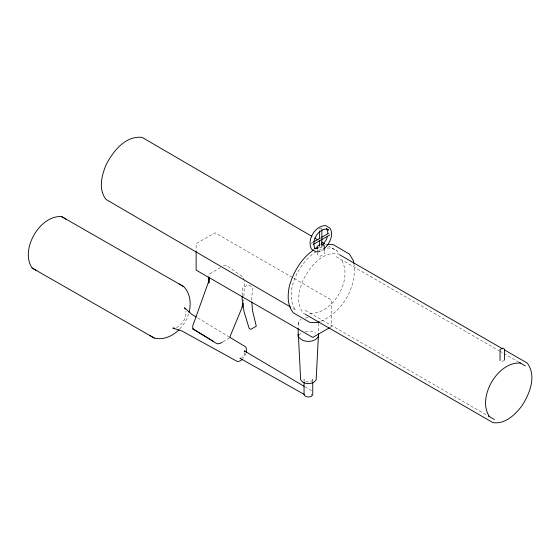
<?xml version="1.0" encoding="UTF-8"?>
<svg xmlns="http://www.w3.org/2000/svg" width="560" height="560" viewBox="0 0 560 560"><rect width="100%" height="100%" fill="white"/><g stroke="black" fill="none" stroke-linecap="round" stroke-linejoin="round"><path stroke-width="0.42" stroke-dasharray="2.8 2.1" d="M298.193 324.506L298.193 322.637L299.194 320.859L301.098 319.354M243.873 296.289L244.517 281.113M242.277 295.498L242.634 288.015L248.192 284.802L253.015 287.588L251.601 297.878L251.825 301.175M243.607 301.217L243.733 299.663M244.776 352.541L244.195 354.97L241.71 357.875M188.545 313.936L186.893 318.675L183.442 324.674L179.641 329.126M246.05 353.339L243.04 358.575M298.753 335.286L301.266 332.654M312.753 379.855C311.115 382.774 305.69 382.774 304.059 379.855M311.059 394.982L311.598 394.051M316.183 251.636C304.178 259.385 296.184 272.111 292.32 285.691C290.647 293.93 290.185 303.247 295.855 310.128L292.089 307.93M321.678 250.628L323.512 249.242M220.584 267.554L208.929 274.281L208.971 276.535M313.061 242.277L311.605 243.117L311.605 243.733M321.846 247.492L321.111 247.912L319.613 247.051M222.999 341.712L229.453 337.981M330.064 327.404L331.569 326.536L331.569 300.083L214.991 232.771L196.133 243.663L196.133 250.488M501.879 361.676L503.86 360.528M318.437 250.502L324.779 247.996M320.852 321.216C342.195 312.354 356.867 287.182 353.969 264.236M176.449 327.6C182.483 324.877 186.578 317.73 185.906 311.143M223.503 265.867L225.869 265.041L227.885 266.35L242.508 276.647L244.146 279.545M305.249 317.968L308.406 317.681M305.319 331.303L309.981 331.016L315.546 332.654M327.166 248.017L331.926 248.066L337.582 251.328L328.545 246.057M310.156 313.159C332.927 314.811 353.927 278.439 341.11 259.539M321.846 228.872L320.348 228.004L319.613 228.431L319.613 230.125M339.682 254.779L337.645 253.603C321.531 251.881 309.855 266.868 303.275 279.727C298.963 290.101 295.652 303.443 303.275 313.124L305.543 314.433M336.21 256.711L499.282 350.861M499.66 351.078L503.433 353.255M503.811 353.479L518.532 361.977M305.256 310.324L487.578 415.59M325.528 244.3L327.789 245.616M304.85 386.743L311.584 390.74M197.757 317.947L229.061 336.868M324.219 251.377L324.219 253.89L320.089 256.277L317.24 254.632L317.24 252.952M318.612 323.26L318.612 332.892M317.24 249.592L317.24 252.112M312.753 379.057L312.753 381.556M304.059 379.057L304.059 381.556M298.193 322.637L298.193 327.859"/><path stroke-width="0.84" d="M318.612 333.725L318.612 336.245C314.776 343.105 302.036 343.105 298.193 336.245L298.193 334.376M242.242 296.331L242.123 298.83L244.083 311.843L249.2 328.51L250.726 329.392L256.291 326.186L252.448 310.254L251.881 302.001M189.098 312.354C191.24 303.331 190.421 293.685 183.813 286.664L179.102 283.948M246.33 352.527L246.323 348.222L245.462 346.78L229.803 337.316M242.676 304.591L242.144 307.048L243.208 302.988M327.439 236.46L326.235 239.75L322.546 244.993M229.782 337.183L243.019 305.123M324.73 248.325C329.567 243.299 334.243 234.766 329.931 228.13L325.619 225.596C315.133 225.554 306.404 240.128 311.612 249.291L315.924 251.818L318.64 251.839L320.159 251.237M179.095 329.756C172.389 336.14 163.646 340.277 154.273 338.072L32.095 268.009C19.74 249.935 39.767 214.984 61.635 216.608L183.813 286.664M242.48 359.226L240.625 360.64L238.763 361.375L237.083 361.354L182.161 331.1L172.809 328.083L174.37 328.097M313.698 249.928C301.385 258.286 293.517 271.845 289.401 285.915C287.56 294.98 287.056 305.235 293.293 312.802L309.813 322.399L317.674 322.476L319.263 321.846M315.042 248.906L317.975 247.261M313.789 241.857L320.348 238.07M321.804 237.23L328.363 233.443M313.096 244.594L329.854 234.92M319.991 244.65L317.24 246.239L317.24 248.759M222.278 342.125L220.129 343.371L217.637 343.84L215.817 343.063L192.871 328.888L192.682 326.039L208.495 281.995L209.027 277.235L208.915 283.122L208.985 277.291M329.308 327.838L312.711 337.421L196.133 270.116L196.133 251.342M318.276 247.947L314.748 248.437M327.74 244.461L332.983 244.51L349.503 254.114L353.479 260.869L353.843 263.396M240.758 358.246L239.897 358.239L304.402 394.499M520.422 363.069C497.651 361.41 476.651 397.789 489.468 416.682M321.37 243.859L324.219 245.504L324.219 250.537M339.906 254.912L502.39 348.719M504.497 349.93L527.303 363.104C536.851 376.194 529.711 393.799 521.857 405.923C515.032 414.848 505.134 424.389 492.94 422.625L305.543 314.433M519.288 362.411L525.329 365.897M488.334 416.024L494.375 419.51M61.635 216.608L66.346 219.331M149.562 335.349L154.273 338.072M32.095 268.009L36.806 270.732M311.969 236.397L142.1 137.368C125.279 135.611 113.099 151.235 106.176 164.64C101.654 175.434 98.112 189.322 106.029 199.43L290.584 307.048M314.986 238.154L317.996 239.911M321.762 242.102L324.779 243.859M304.101 386.302L244.181 350.784L244.622 351.526M196.266 317.044L191.793 314.342L184.492 307.748L185.29 309.092M213.262 341.201L192.871 328.888L193.9 329.525M315.133 248.703C310.8 241.08 318.066 228.949 326.795 228.984L328.573 230.013L326.41 228.718L327.53 230.657L327.887 233.331M504.518 360.15L504.518 349.153L502.684 348.096L500.045 349.622L500.045 360.612M321.846 229.719L321.846 246.645M319.613 230.972L319.613 238.588M319.613 240.282L319.613 246.204M318.374 335.867L316.162 379.743C313.243 384.951 303.562 384.951 300.65 379.743L298.431 335.867M312.753 382.347L312.753 394.842C311.115 397.761 305.69 397.761 304.059 394.842L304.059 382.347M298.193 328.51L298.193 336.245"/></g></svg>
